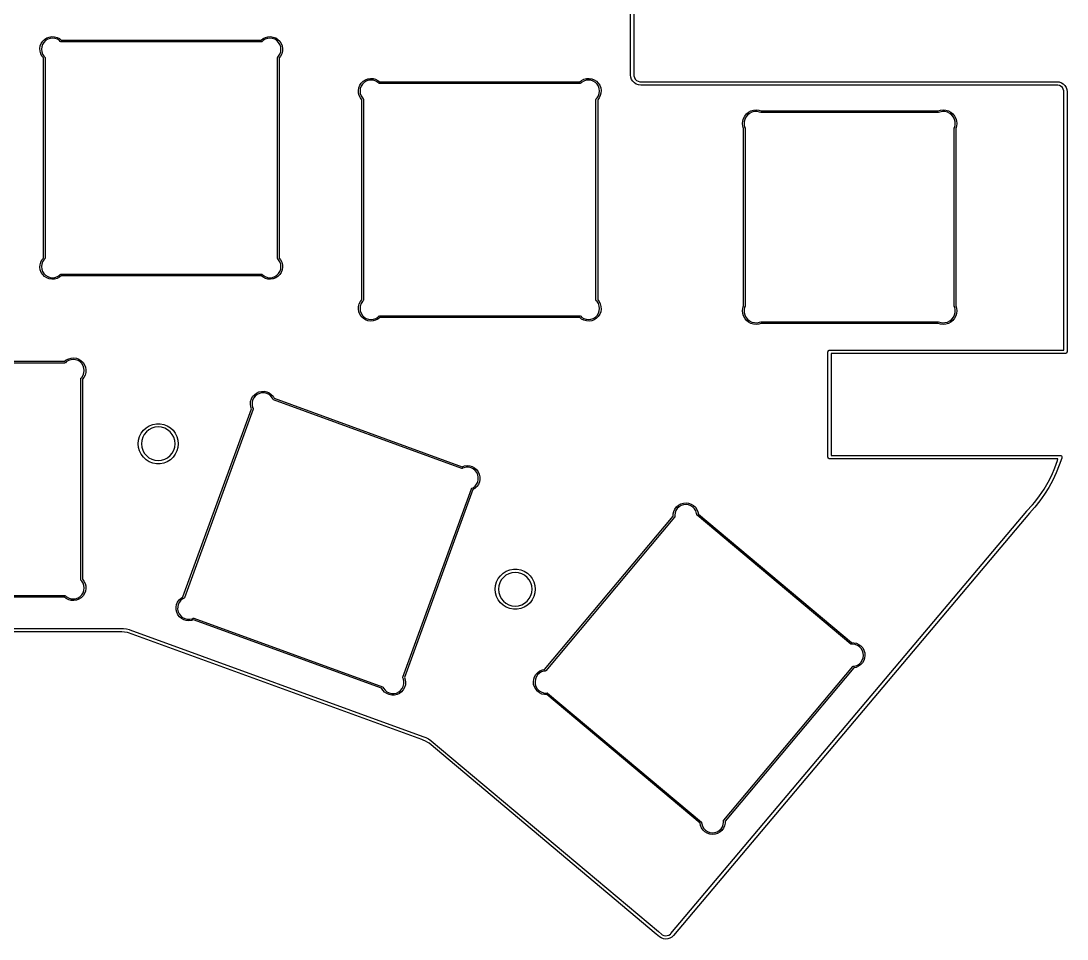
# Model space of a CAD drawing. Extents: x 64 to 184, y -150 to -49.
# Drawn here: x 121.4 to 184, y -149.7 to -94.8 of the extents above; entities that cross this region are included whole.
import ezdxf

# ---------------------------------------------------------------- set-up
doc = ezdxf.new("R2010")
doc.units = 0
doc.layers.add('BLACK', color=7, linetype='CONTINUOUS')

msp = doc.modelspace()

# ---------------------------------------------------------------- linework, layer by layer
at = {"layer": 'BLACK', "linetype": 'CONTINUOUS'}
for p, q in [((157.9, -98.000009), (157.896433, -58.853576)), ((158.096433, -58.853558), (158.1, -97.999991)), ((123.132647, -95.728692), (123.288976, -95.703932)), ((123.288976, -95.703932), (123.447037, -95.712215)), ((123.447037, -95.712215), (123.599923, -95.753181)), ((136.057277, -95.753181), (136.210163, -95.712215)), ((136.210163, -95.712215), (136.368224, -95.703932)), ((136.368224, -95.703932), (136.524553, -95.728692)), ((122.572532, -96.420376), (122.597292, -96.264047)), ((122.597292, -96.264047), (122.654014, -96.116281)), ((122.654014, -96.116281), (122.740218, -95.983538)), ((122.683915, -96.312855), (122.667336, -96.46)), ((122.732822, -96.173088), (122.683915, -96.312855)), ((122.811603, -96.047709), (122.732822, -96.173088)), ((122.740218, -95.983538), (122.852138, -95.871618)), ((122.916309, -95.943003), (122.811603, -96.047709)), ((122.852138, -95.871618), (122.984881, -95.785414)), ((123.041688, -95.864222), (122.916309, -95.943003)), ((122.984881, -95.785414), (123.132647, -95.728692)), ((123.181455, -95.815315), (123.041688, -95.864222)), ((123.3286, -95.798736), (123.181455, -95.815315)), ((123.475745, -95.815315), (123.3286, -95.798736)), ((123.615512, -95.864222), (123.475745, -95.815315)), ((123.599923, -95.753181), (123.740949, -95.825037)), ((123.740891, -95.943003), (123.615512, -95.864222)), ((123.793244, -95.995356), (123.740891, -95.943003)), ((123.740949, -95.825037), (123.84587, -95.91)), ((123.793245, -95.995355), (123.793244, -95.995356)), ((123.820778, -96.009384), (123.793245, -95.995355)), ((123.82536, -96.008658), (123.820778, -96.009384)), ((123.8286, -96.01), (123.82536, -96.008658)), ((135.8286, -96.01), (123.8286, -96.01)), ((123.84587, -95.91), (135.81133, -95.91)), ((135.81133, -95.91), (135.916251, -95.825037)), ((135.831839, -96.008658), (135.8286, -96.01)), ((135.836422, -96.009384), (135.831839, -96.008658)), ((135.863955, -95.995355), (135.836422, -96.009384)), ((135.863956, -95.995356), (135.863955, -95.995355)), ((135.916309, -95.943003), (135.863956, -95.995356)), ((135.916251, -95.825037), (136.057277, -95.753181)), ((136.041688, -95.864222), (135.916309, -95.943003)), ((136.181455, -95.815315), (136.041688, -95.864222)), ((136.3286, -95.798736), (136.181455, -95.815315)), ((136.475745, -95.815315), (136.3286, -95.798736)), ((136.615512, -95.864222), (136.475745, -95.815315)), ((136.524553, -95.728692), (136.672319, -95.785414)), ((136.740891, -95.943003), (136.615512, -95.864222)), ((136.672319, -95.785414), (136.805062, -95.871618)), ((136.845597, -96.047709), (136.740891, -95.943003)), ((136.805062, -95.871618), (136.916982, -95.983538)), ((136.924378, -96.173088), (136.845597, -96.047709)), ((136.916982, -95.983538), (137.003186, -96.116281)), ((136.973285, -96.312855), (136.924378, -96.173088)), ((136.989864, -96.46), (136.973285, -96.312855)), ((137.003186, -96.116281), (137.059908, -96.264047)), ((137.059908, -96.264047), (137.084668, -96.420376)), ((122.580815, -96.578437), (122.572532, -96.420376)), ((122.621781, -96.731323), (122.580815, -96.578437)), ((122.693637, -96.872349), (122.621781, -96.731323)), ((122.667336, -96.46), (122.683915, -96.607145)), ((122.683915, -96.607145), (122.732822, -96.746912)), ((122.7786, -96.977269), (122.693637, -96.872349)), ((122.732822, -96.746912), (122.811603, -96.872291)), ((122.811603, -96.872291), (122.863956, -96.924644)), ((122.863956, -96.924644), (122.863955, -96.924645)), ((122.863955, -96.924645), (122.877984, -96.952178)), ((122.877984, -96.952178), (122.877258, -96.95676)), ((122.877258, -96.95676), (122.8786, -96.96)), ((122.8786, -96.96), (122.8786, -108.96)), ((136.7786, -96.96), (136.779941, -96.95676)), ((136.7786, -108.96), (136.7786, -96.96)), ((136.779216, -96.952178), (136.793245, -96.924645)), ((136.779941, -96.95676), (136.779216, -96.952178)), ((136.793244, -96.924644), (136.845597, -96.872291)), ((136.793245, -96.924645), (136.793244, -96.924644)), ((136.845597, -96.872291), (136.924378, -96.746912)), ((136.963563, -96.872349), (136.8786, -96.977269)), ((136.924378, -96.746912), (136.973285, -96.607145)), ((137.035419, -96.731323), (136.963563, -96.872349)), ((136.973285, -96.607145), (136.989864, -96.46)), ((137.076385, -96.578437), (137.035419, -96.731323)), ((137.084668, -96.420376), (137.076385, -96.578437)), ((122.7786, -108.94273), (122.7786, -96.977269)), ((136.8786, -96.977269), (136.8786, -108.94273)), ((142.182647, -98.228692), (142.338976, -98.203932)), ((142.338976, -98.203932), (142.497037, -98.212215)), ((142.497037, -98.212215), (142.649923, -98.253181)), ((155.107277, -98.253181), (155.260163, -98.212215)), ((155.260163, -98.212215), (155.418224, -98.203932)), ((155.418224, -98.203932), (155.574553, -98.228692)), ((157.900001, -98.000013), (157.9, -98.000009)), ((157.915043, -98.133513), (157.900001, -98.000013)), ((157.959419, -98.26033), (157.915043, -98.133513)), ((158.1, -97.999991), (158.099998, -97.999995)), ((158.099998, -97.999995), (158.1, -98)), ((158.1, -98), (158.1, -98.052661)), ((158.1, -98.052661), (158.127259, -98.154394)), ((158.127259, -98.154394), (158.17992, -98.245606)), ((141.622532, -98.920376), (141.647292, -98.764047)), ((141.647292, -98.764047), (141.704014, -98.616281)), ((141.704014, -98.616281), (141.790218, -98.483538)), ((141.733915, -98.812855), (141.717336, -98.96)), ((141.782822, -98.673088), (141.733915, -98.812855)), ((141.861603, -98.547709), (141.782822, -98.673088)), ((141.790218, -98.483538), (141.902138, -98.371618)), ((141.966309, -98.443003), (141.861603, -98.547709)), ((141.902138, -98.371618), (142.034881, -98.285414)), ((142.091688, -98.364222), (141.966309, -98.443003)), ((142.034881, -98.285414), (142.182647, -98.228692)), ((142.231455, -98.315315), (142.091688, -98.364222)), ((142.3786, -98.298736), (142.231455, -98.315315)), ((142.525745, -98.315315), (142.3786, -98.298736)), ((142.665512, -98.364222), (142.525745, -98.315315)), ((142.649923, -98.253181), (142.790949, -98.325037)), ((142.790891, -98.443003), (142.665512, -98.364222)), ((142.843244, -98.495356), (142.790891, -98.443003)), ((142.790949, -98.325037), (142.89587, -98.41)), ((142.843245, -98.495355), (142.843244, -98.495356)), ((142.870778, -98.509384), (142.843245, -98.495355)), ((142.87536, -98.508658), (142.870778, -98.509384)), ((142.8786, -98.51), (142.87536, -98.508658)), ((154.8786, -98.51), (142.8786, -98.51)), ((142.89587, -98.41), (154.86133, -98.41)), ((154.86133, -98.41), (154.966251, -98.325037)), ((154.881839, -98.508658), (154.8786, -98.51)), ((154.886422, -98.509384), (154.881839, -98.508658)), ((154.913955, -98.495355), (154.886422, -98.509384)), ((154.913956, -98.495356), (154.913955, -98.495355)), ((154.966309, -98.443003), (154.913956, -98.495356)), ((154.966251, -98.325037), (155.107277, -98.253181)), ((155.091688, -98.364222), (154.966309, -98.443003)), ((155.231455, -98.315315), (155.091688, -98.364222)), ((155.3786, -98.298736), (155.231455, -98.315315)), ((155.525745, -98.315315), (155.3786, -98.298736)), ((155.665512, -98.364222), (155.525745, -98.315315)), ((155.574553, -98.228692), (155.722319, -98.285414)), ((155.790891, -98.443003), (155.665512, -98.364222)), ((155.722319, -98.285414), (155.855062, -98.371618)), ((155.895597, -98.547709), (155.790891, -98.443003)), ((155.855062, -98.371618), (155.966982, -98.483538)), ((155.974378, -98.673088), (155.895597, -98.547709)), ((155.966982, -98.483538), (156.053186, -98.616281)), ((156.023285, -98.812855), (155.974378, -98.673088)), ((156.039864, -98.96), (156.023285, -98.812855)), ((156.053186, -98.616281), (156.109908, -98.764047)), ((156.109908, -98.764047), (156.134668, -98.920376)), ((158.030901, -98.374094), (157.959419, -98.26033)), ((158.125906, -98.469099), (158.030901, -98.374094)), ((158.23967, -98.540581), (158.125906, -98.469099)), ((158.17992, -98.245606), (158.254394, -98.32008)), ((158.366487, -98.584957), (158.23967, -98.540581)), ((158.254394, -98.32008), (158.345606, -98.372741)), ((158.345606, -98.372741), (158.447339, -98.4)), ((158.5, -98.6), (158.366487, -98.584957)), ((158.447339, -98.4), (158.5, -98.4)), ((158.5, -98.4), (183.4, -98.4)), ((183.4, -98.6), (158.5, -98.6)), ((183.4, -98.4), (183.533513, -98.415043)), ((183.452661, -98.6), (183.4, -98.6)), ((183.554394, -98.627259), (183.452661, -98.6)), ((183.533513, -98.415043), (183.66033, -98.459419)), ((183.645606, -98.67992), (183.554394, -98.627259)), ((183.72008, -98.754394), (183.645606, -98.67992)), ((183.66033, -98.459419), (183.774094, -98.530901)), ((183.772741, -98.845606), (183.72008, -98.754394)), ((183.8, -98.947339), (183.772741, -98.845606)), ((183.774094, -98.530901), (183.869099, -98.625906)), ((183.869099, -98.625906), (183.940581, -98.73967)), ((183.940581, -98.73967), (183.984957, -98.866487)), ((141.630815, -99.078437), (141.622532, -98.920376)), ((141.671781, -99.231323), (141.630815, -99.078437)), ((141.743637, -99.372349), (141.671781, -99.231323)), ((141.717336, -98.96), (141.733915, -99.107145)), ((141.733915, -99.107145), (141.782822, -99.246912)), ((141.8286, -99.477269), (141.743637, -99.372349)), ((141.782822, -99.246912), (141.861603, -99.372291)), ((141.861603, -99.372291), (141.913956, -99.424644)), ((141.913956, -99.424644), (141.913955, -99.424645)), ((141.913955, -99.424645), (141.927984, -99.452178)), ((141.927984, -99.452178), (141.927258, -99.45676)), ((141.927258, -99.45676), (141.9286, -99.46)), ((141.9286, -99.46), (141.9286, -111.46)), ((155.8286, -99.46), (155.829941, -99.45676)), ((155.8286, -111.46), (155.8286, -99.46)), ((155.829216, -99.452178), (155.843245, -99.424645)), ((155.829941, -99.45676), (155.829216, -99.452178)), ((155.843244, -99.424644), (155.895597, -99.372291)), ((155.843245, -99.424645), (155.843244, -99.424644)), ((155.895597, -99.372291), (155.974378, -99.246912)), ((156.013563, -99.372349), (155.9286, -99.477269)), ((155.974378, -99.246912), (156.023285, -99.107145)), ((156.085419, -99.231323), (156.013563, -99.372349)), ((156.023285, -99.107145), (156.039864, -98.96)), ((156.126385, -99.078437), (156.085419, -99.231323)), ((156.134668, -98.920376), (156.126385, -99.078437)), ((183.8, -99), (183.8, -98.947339)), ((183.8, -105.9), (183.8, -99)), ((183.984957, -98.866487), (184, -99)), ((184, -99), (184, -105.9)), ((141.8286, -111.44273), (141.8286, -99.477269)), ((155.9286, -99.477269), (155.9286, -111.44273)), ((165.246525, -100.103067), (165.406597, -100.08845)), ((165.406597, -100.08845), (165.56641, -100.105667)), ((176.43359, -100.105667), (176.593403, -100.08845)), ((176.593403, -100.08845), (176.753475, -100.103067)), ((164.603067, -100.746525), (164.648945, -100.592473)), ((164.648945, -100.592473), (164.724284, -100.450484)), ((164.728254, -100.652839), (164.690851, -100.802849)), ((164.724284, -100.450484), (164.826128, -100.326128)), ((164.796997, -100.51436), (164.728254, -100.652839)), ((164.893872, -100.393872), (164.796997, -100.51436)), ((164.826128, -100.326128), (164.950484, -100.224284)), ((165.01436, -100.296997), (164.893872, -100.393872)), ((164.950484, -100.224284), (165.092473, -100.148945)), ((165.152839, -100.228254), (165.01436, -100.296997)), ((165.092473, -100.148945), (165.246525, -100.103067)), ((165.302849, -100.190851), (165.152839, -100.228254)), ((165.457391, -100.186532), (165.302849, -100.190851)), ((165.609256, -100.215498), (165.457391, -100.186532)), ((165.56641, -100.105667), (165.706885, -100.15)), ((165.680304, -100.245958), (165.609256, -100.215498)), ((165.693036, -100.247115), (165.680304, -100.245957)), ((165.680304, -100.245957), (165.680304, -100.245958)), ((165.7, -100.25), (165.693036, -100.247115)), ((176.3, -100.25), (165.7, -100.25)), ((165.706885, -100.15), (176.293115, -100.15)), ((176.293115, -100.15), (176.43359, -100.105667)), ((176.306963, -100.247115), (176.3, -100.25)), ((176.319696, -100.245957), (176.306963, -100.247115)), ((176.390744, -100.215498), (176.319696, -100.245958)), ((176.319696, -100.245958), (176.319696, -100.245957)), ((176.542609, -100.186532), (176.390744, -100.215498)), ((176.697151, -100.190851), (176.542609, -100.186532)), ((176.847161, -100.228254), (176.697151, -100.190851)), ((176.753475, -100.103067), (176.907527, -100.148945)), ((176.98564, -100.296997), (176.847161, -100.228254)), ((176.907527, -100.148945), (177.049516, -100.224284)), ((177.106128, -100.393872), (176.98564, -100.296997)), ((177.049516, -100.224284), (177.173872, -100.326128)), ((177.203003, -100.51436), (177.106128, -100.393872)), ((177.173872, -100.326128), (177.275716, -100.450484)), ((177.271746, -100.652839), (177.203003, -100.51436)), ((177.309149, -100.802849), (177.271746, -100.652839)), ((177.275716, -100.450484), (177.351055, -100.592473)), ((177.351055, -100.592473), (177.396933, -100.746525)), ((164.58845, -100.906597), (164.603067, -100.746525)), ((164.605667, -101.06641), (164.58845, -100.906597)), ((164.65, -101.206885), (164.605667, -101.06641)), ((164.65, -111.793114), (164.65, -101.206885)), ((164.690851, -100.802849), (164.686532, -100.957391)), ((164.686532, -100.957391), (164.715498, -101.109256)), ((164.715498, -101.109256), (164.745958, -101.180304)), ((164.745958, -101.180304), (164.745957, -101.180304)), ((164.745957, -101.180304), (164.747115, -101.193036)), ((164.747115, -101.193036), (164.75, -101.2)), ((164.75, -101.2), (164.75, -111.8)), ((177.25, -101.2), (177.252884, -101.193036)), ((177.25, -111.8), (177.25, -101.2)), ((177.252884, -101.193036), (177.254043, -101.180304)), ((177.254042, -101.180304), (177.284502, -101.109256)), ((177.254043, -101.180304), (177.254042, -101.180304)), ((177.284502, -101.109256), (177.313468, -100.957391)), ((177.313468, -100.957391), (177.309149, -100.802849)), ((177.394333, -101.06641), (177.35, -101.206885)), ((177.35, -101.206885), (177.35, -111.793114)), ((177.41155, -100.906597), (177.394333, -101.06641)), ((177.396933, -100.746525), (177.41155, -100.906597)), ((183.8, -114.45), (183.8, -105.9)), ((184, -105.9), (184, -114.55)), ((122.572532, -109.499624), (122.580815, -109.341563)), ((122.580815, -109.341563), (122.621781, -109.188677)), ((122.621781, -109.188677), (122.693637, -109.047651)), ((122.683915, -109.312855), (122.667336, -109.46)), ((122.667336, -109.46), (122.683915, -109.607145)), ((122.732822, -109.173088), (122.683915, -109.312855)), ((122.693637, -109.047651), (122.7786, -108.94273)), ((122.811603, -109.047709), (122.732822, -109.173088)), ((122.863956, -108.995356), (122.811603, -109.047709)), ((122.877984, -108.967822), (122.863955, -108.995355)), ((122.863955, -108.995355), (122.863956, -108.995356)), ((122.8786, -108.96), (122.877258, -108.963239)), ((122.877258, -108.963239), (122.877984, -108.967822)), ((136.779941, -108.963239), (136.7786, -108.96)), ((136.779216, -108.967822), (136.779941, -108.963239)), ((136.793245, -108.995355), (136.779216, -108.967822)), ((136.793244, -108.995356), (136.793245, -108.995355)), ((136.845597, -109.047709), (136.793244, -108.995356)), ((136.924378, -109.173088), (136.845597, -109.047709)), ((136.8786, -108.94273), (136.963563, -109.047651)), ((136.973285, -109.312855), (136.924378, -109.173088)), ((136.963563, -109.047651), (137.035419, -109.188677)), ((136.989864, -109.46), (136.973285, -109.312855)), ((136.973285, -109.607145), (136.989864, -109.46)), ((137.035419, -109.188677), (137.076385, -109.341563)), ((137.076385, -109.341563), (137.084668, -109.499624)), ((122.597292, -109.655953), (122.572532, -109.499624)), ((122.654014, -109.803719), (122.597292, -109.655953)), ((122.740218, -109.936462), (122.654014, -109.803719)), ((122.683915, -109.607145), (122.732822, -109.746912)), ((122.732822, -109.746912), (122.811603, -109.872291)), ((122.852138, -110.048382), (122.740218, -109.936462)), ((122.811603, -109.872291), (122.916309, -109.976997)), ((122.984881, -110.134586), (122.852138, -110.048382)), ((122.916309, -109.976997), (123.041688, -110.055778)), ((123.041688, -110.055778), (123.181455, -110.104685)), ((123.181455, -110.104685), (123.3286, -110.121264)), ((123.3286, -110.121264), (123.475745, -110.104685)), ((123.475745, -110.104685), (123.615512, -110.055778)), ((123.740949, -110.094963), (123.599923, -110.166819)), ((123.615512, -110.055778), (123.740891, -109.976997)), ((123.740891, -109.976997), (123.793244, -109.924644)), ((123.84587, -110.01), (123.740949, -110.094963)), ((123.793244, -109.924644), (123.793245, -109.924645)), ((123.793245, -109.924645), (123.820778, -109.910616)), ((123.820778, -109.910616), (123.82536, -109.911341)), ((123.82536, -109.911341), (123.8286, -109.91)), ((123.8286, -109.91), (135.8286, -109.91)), ((135.81133, -110.01), (123.84587, -110.01)), ((135.916251, -110.094963), (135.81133, -110.01)), ((135.8286, -109.91), (135.831839, -109.911341)), ((135.831839, -109.911341), (135.836422, -109.910616)), ((135.836422, -109.910616), (135.863955, -109.924645)), ((135.863955, -109.924645), (135.863956, -109.924644)), ((135.863956, -109.924644), (135.916309, -109.976997)), ((136.057277, -110.166819), (135.916251, -110.094963)), ((135.916309, -109.976997), (136.041688, -110.055778)), ((136.041688, -110.055778), (136.181455, -110.104685)), ((136.181455, -110.104685), (136.3286, -110.121264)), ((136.3286, -110.121264), (136.475745, -110.104685)), ((136.475745, -110.104685), (136.615512, -110.055778)), ((136.615512, -110.055778), (136.740891, -109.976997)), ((136.805062, -110.048382), (136.672319, -110.134586)), ((136.740891, -109.976997), (136.845597, -109.872291)), ((136.916982, -109.936462), (136.805062, -110.048382)), ((136.845597, -109.872291), (136.924378, -109.746912)), ((137.003186, -109.803719), (136.916982, -109.936462)), ((136.924378, -109.746912), (136.973285, -109.607145)), ((137.059908, -109.655953), (137.003186, -109.803719)), ((137.084668, -109.499624), (137.059908, -109.655953)), ((123.132647, -110.191308), (122.984881, -110.134586)), ((123.288976, -110.216068), (123.132647, -110.191308)), ((123.447037, -110.207785), (123.288976, -110.216068)), ((123.599923, -110.166819), (123.447037, -110.207785)), ((136.210163, -110.207785), (136.057277, -110.166819)), ((136.368224, -110.216068), (136.210163, -110.207785)), ((136.524553, -110.191308), (136.368224, -110.216068)), ((136.672319, -110.134586), (136.524553, -110.191308)), ((141.622532, -111.999624), (141.630815, -111.841563)), ((141.630815, -111.841563), (141.671781, -111.688677)), ((141.671781, -111.688677), (141.743637, -111.547651)), ((141.733915, -111.812855), (141.717336, -111.96)), ((141.717336, -111.96), (141.733915, -112.107145)), ((141.782822, -111.673088), (141.733915, -111.812855)), ((141.743637, -111.547651), (141.8286, -111.44273)), ((141.861603, -111.547709), (141.782822, -111.673088)), ((141.913956, -111.495356), (141.861603, -111.547709)), ((141.927984, -111.467822), (141.913955, -111.495355)), ((141.913955, -111.495355), (141.913956, -111.495356)), ((141.9286, -111.46), (141.927258, -111.463239)), ((141.927258, -111.463239), (141.927984, -111.467822)), ((155.829941, -111.463239), (155.8286, -111.46)), ((155.829216, -111.467822), (155.829941, -111.463239)), ((155.843245, -111.495355), (155.829216, -111.467822)), ((155.843244, -111.495356), (155.843245, -111.495355)), ((155.895597, -111.547709), (155.843244, -111.495356)), ((155.974378, -111.673088), (155.895597, -111.547709)), ((155.9286, -111.44273), (156.013563, -111.547651)), ((156.023285, -111.812855), (155.974378, -111.673088)), ((156.013563, -111.547651), (156.085419, -111.688677)), ((156.039864, -111.96), (156.023285, -111.812855)), ((156.023285, -112.107145), (156.039864, -111.96)), ((156.085419, -111.688677), (156.126385, -111.841563)), ((156.126385, -111.841563), (156.134668, -111.999624)), ((164.58845, -112.093403), (164.605667, -111.93359)), ((164.605667, -111.93359), (164.65, -111.793114)), ((164.715498, -111.890744), (164.686532, -112.042609)), ((164.745958, -111.819696), (164.715498, -111.890744)), ((164.747115, -111.806963), (164.745957, -111.819696)), ((164.745957, -111.819696), (164.745958, -111.819696)), ((164.75, -111.8), (164.747115, -111.806963)), ((177.252884, -111.806963), (177.25, -111.8)), ((177.254043, -111.819696), (177.252884, -111.806963)), ((177.284502, -111.890744), (177.254042, -111.819696)), ((177.254042, -111.819696), (177.254043, -111.819696)), ((177.313468, -112.042609), (177.284502, -111.890744)), ((177.35, -111.793114), (177.394333, -111.93359)), ((177.394333, -111.93359), (177.41155, -112.093403)), ((141.647292, -112.155953), (141.622532, -111.999624)), ((141.704014, -112.303719), (141.647292, -112.155953)), ((141.790218, -112.436462), (141.704014, -112.303719)), ((141.733915, -112.107145), (141.782822, -112.246912)), ((141.782822, -112.246912), (141.861603, -112.372291)), ((141.902138, -112.548382), (141.790218, -112.436462)), ((141.861603, -112.372291), (141.966309, -112.476997)), ((142.034881, -112.634586), (141.902138, -112.548382)), ((141.966309, -112.476997), (142.091688, -112.555778)), ((142.091688, -112.555778), (142.231455, -112.604685)), ((142.231455, -112.604685), (142.3786, -112.621264)), ((142.3786, -112.621264), (142.525745, -112.604685)), ((142.525745, -112.604685), (142.665512, -112.555778)), ((142.790949, -112.594963), (142.649923, -112.666819)), ((142.665512, -112.555778), (142.790891, -112.476997)), ((142.790891, -112.476997), (142.843244, -112.424644)), ((142.89587, -112.51), (142.790949, -112.594963)), ((142.843244, -112.424644), (142.843245, -112.424645)), ((142.843245, -112.424645), (142.870778, -112.410616)), ((142.870778, -112.410616), (142.87536, -112.411341)), ((142.87536, -112.411341), (142.8786, -112.41)), ((142.8786, -112.41), (154.8786, -112.41)), ((154.86133, -112.51), (142.89587, -112.51)), ((154.966251, -112.594963), (154.86133, -112.51)), ((154.8786, -112.41), (154.881839, -112.411341)), ((154.881839, -112.411341), (154.886422, -112.410616)), ((154.886422, -112.410616), (154.913955, -112.424645)), ((154.913955, -112.424645), (154.913956, -112.424644)), ((154.913956, -112.424644), (154.966309, -112.476997)), ((155.107277, -112.666819), (154.966251, -112.594963)), ((154.966309, -112.476997), (155.091688, -112.555778)), ((155.091688, -112.555778), (155.231455, -112.604685)), ((155.231455, -112.604685), (155.3786, -112.621264)), ((155.3786, -112.621264), (155.525745, -112.604685)), ((155.525745, -112.604685), (155.665512, -112.555778)), ((155.665512, -112.555778), (155.790891, -112.476997)), ((155.855062, -112.548382), (155.722319, -112.634586)), ((155.790891, -112.476997), (155.895597, -112.372291)), ((155.966982, -112.436462), (155.855062, -112.548382)), ((155.895597, -112.372291), (155.974378, -112.246912)), ((156.053186, -112.303719), (155.966982, -112.436462)), ((155.974378, -112.246912), (156.023285, -112.107145)), ((156.109908, -112.155953), (156.053186, -112.303719)), ((156.134668, -111.999624), (156.109908, -112.155953)), ((164.603067, -112.253475), (164.58845, -112.093403)), ((164.648945, -112.407527), (164.603067, -112.253475)), ((164.724284, -112.549516), (164.648945, -112.407527)), ((164.686532, -112.042609), (164.690851, -112.197151)), ((164.690851, -112.197151), (164.728254, -112.347161)), ((164.826128, -112.673872), (164.724284, -112.549516)), ((164.728254, -112.347161), (164.796997, -112.48564)), ((164.796997, -112.48564), (164.893872, -112.606128)), ((164.893872, -112.606128), (165.01436, -112.703003)), ((176.98564, -112.703003), (177.106128, -112.606128)), ((177.106128, -112.606128), (177.203003, -112.48564)), ((177.275716, -112.549516), (177.173872, -112.673872)), ((177.203003, -112.48564), (177.271746, -112.347161)), ((177.271746, -112.347161), (177.309149, -112.197151)), ((177.351055, -112.407527), (177.275716, -112.549516)), ((177.309149, -112.197151), (177.313468, -112.042609)), ((177.396933, -112.253475), (177.351055, -112.407527)), ((177.41155, -112.093403), (177.396933, -112.253475)), ((142.182647, -112.691308), (142.034881, -112.634586)), ((142.338976, -112.716068), (142.182647, -112.691308)), ((142.497037, -112.707785), (142.338976, -112.716068)), ((142.649923, -112.666819), (142.497037, -112.707785)), ((155.260163, -112.707785), (155.107277, -112.666819)), ((155.418224, -112.716068), (155.260163, -112.707785)), ((155.574553, -112.691308), (155.418224, -112.716068)), ((155.722319, -112.634586), (155.574553, -112.691308)), ((164.950484, -112.775716), (164.826128, -112.673872)), ((165.092473, -112.851055), (164.950484, -112.775716)), ((165.01436, -112.703003), (165.152839, -112.771746)), ((165.246525, -112.896933), (165.092473, -112.851055)), ((165.152839, -112.771746), (165.302849, -112.809149)), ((165.406597, -112.91155), (165.246525, -112.896933)), ((165.302849, -112.809149), (165.457391, -112.813468)), ((165.56641, -112.894333), (165.406597, -112.91155)), ((165.457391, -112.813468), (165.609256, -112.784502)), ((165.706885, -112.85), (165.56641, -112.894333)), ((165.609256, -112.784502), (165.680304, -112.754042)), ((165.680304, -112.754043), (165.693036, -112.752884)), ((165.680304, -112.754042), (165.680304, -112.754043)), ((165.693036, -112.752884), (165.7, -112.75)), ((165.7, -112.75), (176.3, -112.75)), ((176.293115, -112.85), (165.706885, -112.85)), ((176.43359, -112.894333), (176.293115, -112.85)), ((176.3, -112.75), (176.306963, -112.752884)), ((176.306963, -112.752884), (176.319696, -112.754043)), ((176.319696, -112.754043), (176.319696, -112.754042)), ((176.319696, -112.754042), (176.390744, -112.784502)), ((176.390744, -112.784502), (176.542609, -112.813468)), ((176.593403, -112.91155), (176.43359, -112.894333)), ((176.542609, -112.813468), (176.697151, -112.809149)), ((176.753475, -112.896933), (176.593403, -112.91155)), ((176.697151, -112.809149), (176.847161, -112.771746)), ((176.907527, -112.851055), (176.753475, -112.896933)), ((176.847161, -112.771746), (176.98564, -112.703003)), ((177.049516, -112.775716), (176.907527, -112.851055)), ((177.173872, -112.673872), (177.049516, -112.775716)), ((169.719098, -114.491221), (169.731911, -114.481911)), ((169.731911, -114.481911), (169.741221, -114.469098)), ((169.741221, -114.469098), (169.756284, -114.464203)), ((169.756284, -114.464203), (169.769098, -114.454894)), ((169.769098, -114.454894), (169.784937, -114.454894)), ((169.784937, -114.454894), (169.8, -114.45)), ((169.8, -114.45), (183.8, -114.45)), ((124.04733, -115.1214), (124.152251, -115.036437)), ((124.152251, -115.036437), (124.293277, -114.964581)), ((124.277688, -115.075622), (124.152309, -115.154403)), ((124.417455, -115.026715), (124.277688, -115.075622)), ((124.293277, -114.964581), (124.446163, -114.923615)), ((124.5646, -115.010136), (124.417455, -115.026715)), ((124.446163, -114.923615), (124.604224, -114.915332)), ((124.711745, -115.026715), (124.5646, -115.010136)), ((124.604224, -114.915332), (124.760553, -114.940092)), ((124.851512, -115.075622), (124.711745, -115.026715)), ((124.760553, -114.940092), (124.908319, -114.996814)), ((124.976891, -115.154403), (124.851512, -115.075622)), ((124.908319, -114.996814), (125.041062, -115.083018)), ((125.041062, -115.083018), (125.152982, -115.194938)), ((169.7, -114.55), (169.704894, -114.534937)), ((169.7, -120.85), (169.7, -114.55)), ((169.704894, -114.519098), (169.714203, -114.506284)), ((169.704894, -114.534937), (169.704894, -114.519098)), ((169.714203, -114.506284), (169.719098, -114.491221)), ((183.9, -114.65), (169.9, -114.65)), ((169.9, -114.65), (169.9, -120.75)), ((183.915063, -114.645106), (183.9, -114.65)), ((183.930902, -114.645106), (183.915063, -114.645106)), ((183.943715, -114.635796), (183.930902, -114.645106)), ((183.958779, -114.630902), (183.943715, -114.635796)), ((183.968088, -114.618088), (183.958779, -114.630902)), ((183.980902, -114.608779), (183.968088, -114.618088)), ((183.985796, -114.593715), (183.980902, -114.608779)), ((183.995106, -114.580902), (183.985796, -114.593715)), ((184, -114.55), (183.995106, -114.565062)), ((183.995106, -114.565062), (183.995106, -114.580902)), ((124.0646, -115.2214), (112.0646, -115.2214)), ((112.08187, -115.1214), (124.04733, -115.1214)), ((124.067839, -115.220058), (124.0646, -115.2214)), ((124.072422, -115.220784), (124.067839, -115.220058)), ((124.099955, -115.206755), (124.072422, -115.220784)), ((124.099956, -115.206756), (124.099955, -115.206755)), ((124.152309, -115.154403), (124.099956, -115.206756)), ((125.081597, -115.259109), (124.976891, -115.154403)), ((125.160378, -115.384488), (125.081597, -115.259109)), ((125.152982, -115.194938), (125.239186, -115.327681)), ((125.209285, -115.524255), (125.160378, -115.384488)), ((125.225864, -115.6714), (125.209285, -115.524255)), ((125.209285, -115.818545), (125.225864, -115.6714)), ((125.239186, -115.327681), (125.295908, -115.475447)), ((125.295908, -115.475447), (125.320668, -115.631776)), ((125.320668, -115.631776), (125.312385, -115.789837)), ((125.0146, -116.1714), (125.015941, -116.16816)), ((125.0146, -128.1714), (125.0146, -116.1714)), ((125.015216, -116.163578), (125.029245, -116.136045)), ((125.015941, -116.16816), (125.015216, -116.163578)), ((125.029244, -116.136044), (125.081597, -116.083691)), ((125.029245, -116.136045), (125.029244, -116.136044)), ((125.081597, -116.083691), (125.160378, -115.958312)), ((125.199563, -116.083749), (125.1146, -116.188669)), ((125.1146, -116.188669), (125.1146, -128.15413)), ((125.160378, -115.958312), (125.209285, -115.818545)), ((125.271419, -115.942723), (125.199563, -116.083749)), ((125.312385, -115.789837), (125.271419, -115.942723)), ((135.525183, -117.019967), (135.668622, -116.95308)), ((135.668622, -116.95308), (135.822833, -116.917478)), ((135.822833, -116.917478), (135.981076, -116.914714)), ((135.981076, -116.914714), (136.136436, -116.944912)), ((136.136436, -116.944912), (136.282123, -117.00675)), ((135.158149, -117.682099), (135.171946, -117.524434)), ((135.171946, -117.524434), (135.218221, -117.373083)), ((135.218221, -117.373083), (135.294951, -117.23466)), ((135.259009, -117.58667), (135.25716, -117.734724)), ((135.293756, -117.44274), (135.259009, -117.58667)), ((135.359658, -117.31015), (135.293756, -117.44274)), ((135.294951, -117.23466), (135.398785, -117.115214)), ((135.453412, -117.195549), (135.359658, -117.31015)), ((135.398785, -117.115214), (135.525183, -117.019967)), ((135.570316, -117.104683), (135.453412, -117.195549)), ((135.704508, -117.042108), (135.570316, -117.104683)), ((135.84926, -117.010962), (135.704508, -117.042108)), ((135.997313, -117.012807), (135.84926, -117.010962)), ((136.141244, -117.04755), (135.997313, -117.012807)), ((136.273836, -117.113449), (136.141244, -117.04755)), ((136.388439, -117.2072), (136.273836, -117.113449)), ((136.282123, -117.00675), (136.41177, -117.097526)), ((136.479308, -117.324101), (136.388439, -117.2072)), ((136.41177, -117.097526), (136.51971, -117.213273)), ((136.510597, -117.391197), (136.479308, -117.324101)), ((136.51067, -117.391163), (136.510597, -117.391197)), ((136.531746, -117.413763), (136.51067, -117.391163)), ((136.51971, -117.213273), (136.589194, -117.328909)), ((136.536299, -117.414647), (136.531746, -117.413763)), ((136.538884, -117.417016), (136.536299, -117.414647)), ((147.815196, -121.521258), (136.538884, -117.417016)), ((136.589194, -117.328909), (147.833168, -121.421381)), ((131.128909, -129.210805), (135.221381, -117.966831)), ((135.321258, -117.984804), (131.217016, -129.261116)), ((135.177434, -117.839187), (135.158149, -117.682099)), ((135.221381, -117.966831), (135.177434, -117.839187)), ((135.25716, -117.734724), (135.288303, -117.879476)), ((135.288303, -117.879476), (135.319589, -117.946573)), ((135.319589, -117.946573), (135.323354, -117.977245)), ((135.323354, -117.977245), (135.321105, -117.981302)), ((135.321105, -117.981302), (135.321258, -117.984804)), ((129.321604, -118.895809), (129.539278, -118.855119)), ((129.539278, -118.855119), (129.760722, -118.855119)), ((129.760722, -118.855119), (129.978396, -118.895809)), ((128.531033, -119.61651), (128.629739, -119.418281)), ((128.629739, -119.418281), (128.763189, -119.241565)), ((128.814507, -119.491741), (128.72165, -119.665465)), ((128.763189, -119.241565), (128.926838, -119.092379)), ((128.939472, -119.339472), (128.814507, -119.491741)), ((128.926838, -119.092379), (129.115114, -118.975804)), ((129.091741, -119.214507), (128.939472, -119.339472)), ((129.265465, -119.12165), (129.091741, -119.214507)), ((129.115114, -118.975804), (129.321604, -118.895809)), ((129.453966, -119.064469), (129.265465, -119.12165)), ((129.65, -119.045161), (129.453966, -119.064469)), ((129.846034, -119.064469), (129.65, -119.045161)), ((130.034535, -119.12165), (129.846034, -119.064469)), ((129.978396, -118.895809), (130.184886, -118.975804)), ((130.208259, -119.214507), (130.034535, -119.12165)), ((130.184886, -118.975804), (130.373162, -119.092379)), ((130.360528, -119.339472), (130.208259, -119.214507)), ((130.485493, -119.491741), (130.360528, -119.339472)), ((130.373162, -119.092379), (130.536811, -119.241565)), ((130.57835, -119.665465), (130.485493, -119.491741)), ((130.536811, -119.241565), (130.670261, -119.418281)), ((130.670261, -119.418281), (130.768967, -119.61651)), ((128.45, -120.05), (128.470432, -119.829501)), ((128.470432, -120.270499), (128.45, -120.05)), ((128.470432, -119.829501), (128.531033, -119.61651)), ((128.664469, -119.853966), (128.645161, -120.05)), ((128.645161, -120.05), (128.664469, -120.246034)), ((128.72165, -119.665465), (128.664469, -119.853966)), ((130.635531, -119.853966), (130.57835, -119.665465)), ((130.654839, -120.05), (130.635531, -119.853966)), ((130.635531, -120.246034), (130.654839, -120.05)), ((130.768967, -119.61651), (130.829568, -119.829501)), ((130.829568, -119.829501), (130.85, -120.05)), ((130.85, -120.05), (130.829568, -120.270499)), ((128.531033, -120.48349), (128.470432, -120.270499)), ((128.629739, -120.681719), (128.531033, -120.48349)), ((128.763189, -120.858435), (128.629739, -120.681719)), ((128.664469, -120.246034), (128.72165, -120.434535)), ((128.72165, -120.434535), (128.814507, -120.608259)), ((128.814507, -120.608259), (128.939472, -120.760528)), ((130.360528, -120.760528), (130.485493, -120.608259)), ((130.485493, -120.608259), (130.57835, -120.434535)), ((130.670261, -120.681719), (130.536811, -120.858435)), ((130.57835, -120.434535), (130.635531, -120.246034)), ((130.768967, -120.48349), (130.670261, -120.681719)), ((130.829568, -120.270499), (130.768967, -120.48349)), ((128.926838, -121.007621), (128.763189, -120.858435)), ((129.115114, -121.124196), (128.926838, -121.007621)), ((128.939472, -120.760528), (129.091741, -120.885493)), ((129.091741, -120.885493), (129.265465, -120.97835)), ((129.321604, -121.204191), (129.115114, -121.124196)), ((129.265465, -120.97835), (129.453966, -121.035531)), ((129.539278, -121.244881), (129.321604, -121.204191)), ((129.453966, -121.035531), (129.65, -121.054839)), ((129.760722, -121.244881), (129.539278, -121.244881)), ((129.65, -121.054839), (129.846034, -121.035531)), ((129.978396, -121.204191), (129.760722, -121.244881)), ((129.846034, -121.035531), (130.034535, -120.97835)), ((130.184886, -121.124196), (129.978396, -121.204191)), ((130.034535, -120.97835), (130.208259, -120.885493)), ((130.373162, -121.007621), (130.184886, -121.124196)), ((130.208259, -120.885493), (130.360528, -120.760528)), ((130.536811, -120.858435), (130.373162, -121.007621)), ((147.960813, -121.377434), (148.117901, -121.358149)), ((148.117901, -121.358149), (148.275566, -121.371946)), ((169.704894, -120.865062), (169.7, -120.85)), ((169.704894, -120.880902), (169.704894, -120.865062)), ((169.714203, -120.893715), (169.704894, -120.880902)), ((169.719098, -120.908779), (169.714203, -120.893715)), ((169.731911, -120.918088), (169.719098, -120.908779)), ((169.741221, -120.930902), (169.731911, -120.918088)), ((169.756284, -120.935796), (169.741221, -120.930902)), ((169.769098, -120.945106), (169.756284, -120.935796)), ((169.784937, -120.945106), (169.769098, -120.945106)), ((169.8, -120.95), (169.784937, -120.945106)), ((183.45648, -120.95), (169.8, -120.95)), ((169.9, -120.75), (183.6, -120.75)), ((183.266956, -121.494663), (183.428005, -121.047368)), ((183.535673, -121.338774), (183.35661, -121.792106)), ((183.428005, -121.047368), (183.45648, -120.95)), ((183.676561, -120.906426), (183.535673, -121.338774)), ((183.6, -120.75), (183.602901, -120.750942)), ((183.602901, -120.750942), (183.618771, -120.751302)), ((183.618771, -120.751302), (183.635719, -120.761605)), ((183.635719, -120.761605), (183.658779, -120.769098)), ((183.658779, -120.769098), (183.695106, -120.819098)), ((183.695106, -120.880902), (183.676561, -120.906426)), ((183.695106, -120.819098), (183.695106, -120.880902)), ((147.818697, -121.521105), (147.815196, -121.521258)), ((147.822755, -121.523354), (147.818697, -121.521105)), ((147.853427, -121.519589), (147.822755, -121.523354)), ((147.833168, -121.421381), (147.960813, -121.377434)), ((147.920524, -121.488303), (147.853427, -121.519589)), ((148.065276, -121.45716), (147.920524, -121.488303)), ((148.21333, -121.459009), (148.065276, -121.45716)), ((148.35726, -121.493756), (148.21333, -121.459009)), ((148.275566, -121.371946), (148.426917, -121.418221)), ((148.48985, -121.559658), (148.35726, -121.493756)), ((148.426917, -121.418221), (148.56534, -121.494951)), ((148.604451, -121.653412), (148.48985, -121.559658)), ((148.56534, -121.494951), (148.684786, -121.598785)), ((148.695317, -121.770316), (148.604451, -121.653412)), ((148.684786, -121.598785), (148.780033, -121.725183)), ((148.757892, -121.904508), (148.695317, -121.770316)), ((148.789038, -122.04926), (148.757892, -121.904508)), ((148.780033, -121.725183), (148.84692, -121.868622)), ((148.84692, -121.868622), (148.882522, -122.022833)), ((182.864441, -122.355577), (183.078867, -121.931277)), ((183.078867, -121.931277), (183.266956, -121.494663)), ((183.35661, -121.792106), (183.150172, -122.233644)), ((148.475899, -122.679308), (148.5928, -122.588439)), ((148.702474, -122.61177), (148.586727, -122.71971)), ((148.5928, -122.588439), (148.686551, -122.473836)), ((148.686551, -122.473836), (148.75245, -122.341244)), ((148.79325, -122.482123), (148.702474, -122.61177)), ((148.75245, -122.341244), (148.787193, -122.197313)), ((148.787193, -122.197313), (148.789038, -122.04926)), ((148.855088, -122.336436), (148.79325, -122.482123)), ((148.885286, -122.181076), (148.855088, -122.336436)), ((148.882522, -122.022833), (148.885286, -122.181076)), ((182.62448, -122.765977), (182.864441, -122.355577)), ((183.150172, -122.233644), (182.91713, -122.661737)), ((144.278742, -134.015196), (148.382985, -122.738884)), ((148.47109, -122.789194), (144.378618, -134.033169)), ((148.382985, -122.738884), (148.385351, -122.736301)), ((148.385351, -122.736301), (148.386237, -122.731746)), ((148.386237, -122.731746), (148.408837, -122.71067)), ((148.408803, -122.710597), (148.475899, -122.679308)), ((148.408837, -122.71067), (148.408803, -122.710597)), ((148.586727, -122.71971), (148.47109, -122.789194)), ((182.071634, -123.538993), (182.359881, -123.160941)), ((182.359881, -123.160941), (182.62448, -122.765977)), ((182.658355, -123.074785), (182.374817, -123.471242)), ((182.91713, -122.661737), (182.658355, -123.074785)), ((160.549862, -123.952674), (160.645112, -123.826274)), ((160.645112, -123.826274), (160.764561, -123.722439)), ((160.799546, -123.815509), (160.692268, -123.917566)), ((160.764561, -123.722439), (160.902988, -123.645708)), ((160.926844, -123.739882), (160.799546, -123.815509)), ((160.902988, -123.645708), (161.054344, -123.599435)), ((161.06778, -123.694478), (160.926844, -123.739882)), ((161.054344, -123.599435), (161.212012, -123.58564)), ((161.215285, -123.681573), (161.06778, -123.694478)), ((161.212012, -123.58564), (161.369104, -123.604928)), ((161.361963, -123.701814), (161.215285, -123.681573)), ((161.50046, -123.754186), (161.361963, -123.701814)), ((161.369104, -123.604928), (161.518752, -123.656456)), ((161.62383, -123.836064), (161.50046, -123.754186)), ((161.518752, -123.656456), (161.654417, -123.737971)), ((161.725888, -123.943342), (161.62383, -123.836064)), ((161.654417, -123.737971), (161.770169, -123.845911)), ((161.770169, -123.845911), (161.86095, -123.975559)), ((181.599652, -124.070648), (181.914624, -123.715724)), ((182.056548, -123.857112), (181.750075, -124.202461)), ((181.914624, -123.715724), (181.923413, -123.710564)), ((181.923413, -123.710564), (182.071634, -123.538993)), ((182.067575, -123.849627), (182.056548, -123.857112)), ((182.374817, -123.471242), (182.067574, -123.849627)), ((182.067574, -123.849627), (182.067575, -123.849627)), ((152.753698, -133.551459), (160.445011, -124.385311)), ((160.532717, -124.43636), (152.819265, -133.628892)), ((160.312979, -149.328853), (181.59798, -124.072581)), ((160.445011, -124.385311), (160.447369, -124.250331)), ((160.447369, -124.250331), (160.482973, -124.096116)), ((181.750075, -124.202461), (160.465911, -149.457739)), ((160.482973, -124.096116), (160.549862, -123.952674)), ((160.533771, -124.433015), (160.532717, -124.43636)), ((160.537273, -124.429972), (160.533771, -124.433015)), ((160.544225, -124.399863), (160.537273, -124.429972)), ((160.558015, -124.179432), (160.537773, -124.32611)), ((160.537773, -124.32611), (160.544225, -124.399863)), ((160.610389, -124.040935), (160.558015, -124.179432)), ((160.692268, -123.917566), (160.610389, -124.040935)), ((161.801516, -124.070639), (161.725888, -123.943342)), ((161.846921, -124.211574), (161.801516, -124.070639)), ((161.853374, -124.285327), (161.846921, -124.211574)), ((161.853437, -124.285321), (161.853374, -124.285327)), ((161.865512, -124.313766), (161.853437, -124.285321)), ((161.86095, -123.975559), (161.922793, -124.121247)), ((161.869489, -124.316156), (161.865512, -124.313766)), ((161.871108, -124.319265), (161.869489, -124.316156)), ((171.06364, -132.032717), (161.871108, -124.319265)), ((161.922793, -124.121247), (161.94854, -124.253698)), ((161.94854, -124.253698), (171.114688, -131.945011)), ((181.59798, -124.072581), (181.599116, -124.071874)), ((181.599116, -124.071874), (181.599652, -124.070648)), ((150.465114, -127.675804), (150.671604, -127.595809)), ((150.671604, -127.595809), (150.889278, -127.555119)), ((150.889278, -127.555119), (151.110722, -127.555119)), ((151.110722, -127.555119), (151.328396, -127.595809)), ((151.328396, -127.595809), (151.534886, -127.675804)), ((125.015941, -128.174639), (125.0146, -128.1714)), ((125.015216, -128.179222), (125.015941, -128.174639)), ((125.029245, -128.206755), (125.015216, -128.179222)), ((125.029244, -128.206756), (125.029245, -128.206755)), ((125.081597, -128.259109), (125.029244, -128.206756)), ((125.1146, -128.15413), (125.199563, -128.259051)), ((149.881033, -128.31651), (149.979739, -128.118281)), ((149.979739, -128.118281), (150.113189, -127.941565)), ((150.164507, -128.191741), (150.07165, -128.365465)), ((150.113189, -127.941565), (150.276838, -127.792379)), ((150.289472, -128.039472), (150.164507, -128.191741)), ((150.276838, -127.792379), (150.465114, -127.675804)), ((150.441741, -127.914507), (150.289472, -128.039472)), ((150.615465, -127.82165), (150.441741, -127.914507)), ((150.803966, -127.764469), (150.615465, -127.82165)), ((151, -127.745161), (150.803966, -127.764469)), ((151.196034, -127.764469), (151, -127.745161)), ((151.384535, -127.82165), (151.196034, -127.764469)), ((151.558259, -127.914507), (151.384535, -127.82165)), ((151.534886, -127.675804), (151.723162, -127.792379)), ((151.710528, -128.039472), (151.558259, -127.914507)), ((151.835493, -128.191741), (151.710528, -128.039472)), ((151.723162, -127.792379), (151.886811, -127.941565)), ((151.92835, -128.365465), (151.835493, -128.191741)), ((151.886811, -127.941565), (152.020261, -128.118281)), ((152.020261, -128.118281), (152.118967, -128.31651)), ((125.160378, -128.384488), (125.081597, -128.259109)), ((125.209285, -128.524255), (125.160378, -128.384488)), ((125.160378, -128.958312), (125.209285, -128.818545)), ((125.199563, -128.259051), (125.271419, -128.400077)), ((125.225864, -128.6714), (125.209285, -128.524255)), ((125.209285, -128.818545), (125.225864, -128.6714)), ((125.295908, -128.867353), (125.239186, -129.015119)), ((125.271419, -128.400077), (125.312385, -128.552963)), ((125.320668, -128.711024), (125.295908, -128.867353)), ((125.312385, -128.552963), (125.320668, -128.711024)), ((149.8, -128.75), (149.820432, -128.529501)), ((149.820432, -128.970499), (149.8, -128.75)), ((149.820432, -128.529501), (149.881033, -128.31651)), ((150.014469, -128.553966), (149.995161, -128.75)), ((149.995161, -128.75), (150.014469, -128.946034)), ((150.07165, -128.365465), (150.014469, -128.553966)), ((151.985531, -128.553966), (151.92835, -128.365465)), ((152.004839, -128.75), (151.985531, -128.553966)), ((151.985531, -128.946034), (152.004839, -128.75)), ((152.118967, -128.31651), (152.179568, -128.529501)), ((152.179568, -128.529501), (152.2, -128.75)), ((152.2, -128.75), (152.179568, -128.970499)), ((112.0646, -129.1214), (124.0646, -129.1214)), ((124.04733, -129.2214), (112.08187, -129.2214)), ((124.152251, -129.306363), (124.04733, -129.2214)), ((124.0646, -129.1214), (124.067839, -129.122741)), ((124.067839, -129.122741), (124.072422, -129.122016)), ((124.072422, -129.122016), (124.099955, -129.136045)), ((124.099955, -129.136045), (124.099956, -129.136044)), ((124.099956, -129.136044), (124.152309, -129.188397)), ((124.293277, -129.378219), (124.152251, -129.306363)), ((124.152309, -129.188397), (124.277688, -129.267178)), ((124.277688, -129.267178), (124.417455, -129.316085)), ((124.446163, -129.419185), (124.293277, -129.378219)), ((124.417455, -129.316085), (124.5646, -129.332664)), ((124.604224, -129.427468), (124.446163, -129.419185)), ((124.5646, -129.332664), (124.711745, -129.316085)), ((124.760553, -129.402708), (124.604224, -129.427468)), ((124.711745, -129.316085), (124.851512, -129.267178)), ((124.908319, -129.345986), (124.760553, -129.402708)), ((124.851512, -129.267178), (124.976891, -129.188397)), ((125.041062, -129.259782), (124.908319, -129.345986)), ((124.976891, -129.188397), (125.081597, -129.083691)), ((125.152982, -129.147862), (125.041062, -129.259782)), ((125.081597, -129.083691), (125.160378, -128.958312)), ((125.239186, -129.015119), (125.152982, -129.147862)), ((130.80675, -129.517877), (130.897526, -129.38823)), ((130.897526, -129.38823), (131.013273, -129.28029)), ((131.0072, -129.411561), (130.913449, -129.526164)), ((131.124101, -129.320692), (131.0072, -129.411561)), ((131.013273, -129.28029), (131.128909, -129.210805)), ((131.191197, -129.289403), (131.124101, -129.320692)), ((131.213763, -129.268254), (131.191163, -129.28933)), ((131.191163, -129.28933), (131.191197, -129.289403)), ((131.214647, -129.2637), (131.213763, -129.268254)), ((131.217016, -129.261116), (131.214647, -129.2637)), ((149.881033, -129.18349), (149.820432, -128.970499)), ((149.979739, -129.381719), (149.881033, -129.18349)), ((150.113189, -129.558435), (149.979739, -129.381719)), ((150.014469, -128.946034), (150.07165, -129.134535)), ((150.07165, -129.134535), (150.164507, -129.308259)), ((150.164507, -129.308259), (150.289472, -129.460528)), ((150.289472, -129.460528), (150.441741, -129.585493)), ((151.558259, -129.585493), (151.710528, -129.460528)), ((151.710528, -129.460528), (151.835493, -129.308259)), ((151.835493, -129.308259), (151.92835, -129.134535)), ((152.020261, -129.381719), (151.886811, -129.558435)), ((151.92835, -129.134535), (151.985531, -128.946034)), ((152.118967, -129.18349), (152.020261, -129.381719)), ((152.179568, -128.970499), (152.118967, -129.18349)), ((130.714714, -129.818924), (130.744912, -129.663564)), ((130.717478, -129.977167), (130.714714, -129.818924)), ((130.75308, -130.131378), (130.717478, -129.977167)), ((130.744912, -129.663564), (130.80675, -129.517877)), ((130.812807, -129.802687), (130.810962, -129.95074)), ((130.810962, -129.95074), (130.842108, -130.095492)), ((130.84755, -129.658756), (130.812807, -129.802687)), ((130.842108, -130.095492), (130.904683, -130.229684)), ((130.913449, -129.526164), (130.84755, -129.658756)), ((150.276838, -129.707621), (150.113189, -129.558435)), ((150.465114, -129.824196), (150.276838, -129.707621)), ((150.441741, -129.585493), (150.615465, -129.67835)), ((150.671604, -129.904191), (150.465114, -129.824196)), ((150.615465, -129.67835), (150.803966, -129.735531)), ((150.889278, -129.944881), (150.671604, -129.904191)), ((150.803966, -129.735531), (151, -129.754839)), ((151.110722, -129.944881), (150.889278, -129.944881)), ((151, -129.754839), (151.196034, -129.735531)), ((151.328396, -129.904191), (151.110722, -129.944881)), ((151.196034, -129.735531), (151.384535, -129.67835)), ((151.534886, -129.824196), (151.328396, -129.904191)), ((151.384535, -129.67835), (151.558259, -129.585493)), ((151.723162, -129.707621), (151.534886, -129.824196)), ((151.886811, -129.558435), (151.723162, -129.707621)), ((130.819967, -130.274817), (130.75308, -130.131378)), ((130.915214, -130.401215), (130.819967, -130.274817)), ((130.904683, -130.229684), (130.995549, -130.346588)), ((131.03466, -130.505049), (130.915214, -130.401215)), ((130.995549, -130.346588), (131.11015, -130.440342)), ((131.173083, -130.581779), (131.03466, -130.505049)), ((131.11015, -130.440342), (131.24274, -130.506244)), ((131.324434, -130.628054), (131.173083, -130.581779)), ((131.24274, -130.506244), (131.38667, -130.540991)), ((131.482099, -130.641851), (131.324434, -130.628054)), ((131.38667, -130.540991), (131.534724, -130.54284)), ((131.639187, -130.622566), (131.482099, -130.641851)), ((131.534724, -130.54284), (131.679476, -130.511697)), ((131.76683, -130.578618), (131.639187, -130.622566)), ((131.679476, -130.511697), (131.746573, -130.480411)), ((131.746573, -130.480411), (131.777245, -130.476646)), ((143.010805, -134.67109), (131.76683, -130.578618)), ((131.777245, -130.476646), (131.781302, -130.478894)), ((131.781302, -130.478894), (131.784804, -130.478742)), ((131.784804, -130.478742), (143.061116, -134.582985)), ((118.064444, -131.096447), (127.391965, -131.096447)), ((127.391965, -131.296447), (118.064444, -131.296447)), ((127.391965, -131.096447), (127.574992, -131.104437)), ((127.391967, -131.296447), (127.391965, -131.296446)), ((127.391965, -131.296446), (127.391965, -131.296447)), ((127.474922, -131.296446), (127.391967, -131.296447)), ((127.6402, -131.310906), (127.474922, -131.296446)), ((127.574992, -131.104437), (127.756628, -131.128352)), ((127.803588, -131.33972), (127.6402, -131.310906)), ((127.756628, -131.128352), (127.935487, -131.16801)), ((127.879578, -131.360084), (127.803588, -131.33972)), ((145.405406, -137.738964), (127.879578, -131.360084)), ((127.935487, -131.16801), (127.935489, -131.168003)), ((127.935489, -131.168003), (127.939788, -131.170485)), ((127.939788, -131.170485), (127.943805, -131.170626)), ((127.943805, -131.170626), (145.47381, -137.551026)), ((171.114688, -131.945011), (171.249669, -131.947369)), ((171.249669, -131.947369), (171.403884, -131.982973)), ((171.403884, -131.982973), (171.547326, -132.049862)), ((171.066984, -132.033771), (171.06364, -132.032717)), ((171.070028, -132.037273), (171.066984, -132.033771)), ((171.100137, -132.044225), (171.070028, -132.037273)), ((171.17389, -132.037773), (171.100137, -132.044225)), ((171.320568, -132.058015), (171.17389, -132.037773)), ((171.459065, -132.110389), (171.320568, -132.058015)), ((171.582434, -132.192268), (171.459065, -132.110389)), ((171.547326, -132.049862), (171.673726, -132.145112)), ((171.684491, -132.299546), (171.582434, -132.192268)), ((171.673726, -132.145112), (171.777561, -132.264561)), ((171.760118, -132.426844), (171.684491, -132.299546)), ((171.805522, -132.56778), (171.760118, -132.426844)), ((171.777561, -132.264561), (171.854292, -132.402988)), ((171.818427, -132.715285), (171.805522, -132.56778)), ((171.854292, -132.402988), (171.900565, -132.554344)), ((171.900565, -132.554344), (171.91436, -132.712012)), ((171.429361, -133.301516), (171.556658, -133.225888)), ((171.556658, -133.225888), (171.663936, -133.12383)), ((171.762029, -133.154417), (171.654089, -133.270169)), ((171.663936, -133.12383), (171.745814, -133.00046)), ((171.745814, -133.00046), (171.798186, -132.861963)), ((171.843544, -133.018752), (171.762029, -133.154417)), ((171.798186, -132.861963), (171.818427, -132.715285)), ((171.895072, -132.869104), (171.843544, -133.018752)), ((171.91436, -132.712012), (171.895072, -132.869104)), ((152.156456, -133.981248), (152.237971, -133.845583)), ((152.237971, -133.845583), (152.345911, -133.729831)), ((152.336064, -133.87617), (152.254186, -133.99954)), ((152.443342, -133.774112), (152.336064, -133.87617)), ((152.345911, -133.729831), (152.475559, -133.63905)), ((152.570639, -133.698484), (152.443342, -133.774112)), ((152.475559, -133.63905), (152.621247, -133.577207)), ((152.711574, -133.653079), (152.570639, -133.698484)), ((152.621247, -133.577207), (152.753698, -133.551459)), ((152.785327, -133.646626), (152.711574, -133.653079)), ((152.813766, -133.634488), (152.785321, -133.646563)), ((152.785321, -133.646563), (152.785327, -133.646626)), ((152.816156, -133.63051), (152.813766, -133.634488)), ((152.819265, -133.628892), (152.816156, -133.63051)), ((163.467283, -142.563641), (171.180735, -133.371108)), ((171.246302, -133.44854), (163.554988, -142.614688)), ((171.180735, -133.371108), (171.183843, -133.369489)), ((171.183843, -133.369489), (171.186234, -133.365512)), ((171.186234, -133.365512), (171.214679, -133.353437)), ((171.214673, -133.353374), (171.288426, -133.346921)), ((171.214679, -133.353437), (171.214673, -133.353374)), ((171.378753, -133.422793), (171.246302, -133.44854)), ((171.288426, -133.346921), (171.429361, -133.301516)), ((171.524441, -133.36095), (171.378753, -133.422793)), ((171.654089, -133.270169), (171.524441, -133.36095)), ((144.276646, -134.022755), (144.278894, -134.018697)), ((144.280411, -134.053427), (144.276646, -134.022755)), ((144.278894, -134.018697), (144.278742, -134.015196)), ((144.311697, -134.120524), (144.280411, -134.053427)), ((144.306244, -134.55726), (144.340991, -134.41333)), ((144.34284, -134.265276), (144.311697, -134.120524)), ((144.340991, -134.41333), (144.34284, -134.265276)), ((144.378618, -134.033169), (144.422566, -134.160813)), ((144.428054, -134.475566), (144.381779, -134.626917)), ((144.422566, -134.160813), (144.441851, -134.317901)), ((144.441851, -134.317901), (144.428054, -134.475566)), ((152.08564, -134.287988), (152.104928, -134.130896)), ((152.099435, -134.445656), (152.08564, -134.287988)), ((152.145708, -134.597012), (152.099435, -134.445656)), ((152.104928, -134.130896), (152.156456, -133.981248)), ((152.201814, -134.138037), (152.181573, -134.284715)), ((152.181573, -134.284715), (152.194478, -134.43222)), ((152.194478, -134.43222), (152.239882, -134.573156)), ((152.254186, -133.99954), (152.201814, -134.138037)), ((143.08029, -134.786727), (143.010805, -134.67109)), ((143.061116, -134.582985), (143.063698, -134.585351)), ((143.063698, -134.585351), (143.068254, -134.586237)), ((143.068254, -134.586237), (143.08933, -134.608837)), ((143.18823, -134.902474), (143.08029, -134.786727)), ((143.08933, -134.608837), (143.089403, -134.608803)), ((143.089403, -134.608803), (143.120692, -134.675899)), ((143.120692, -134.675899), (143.211561, -134.7928)), ((143.317877, -134.99325), (143.18823, -134.902474)), ((143.211561, -134.7928), (143.326164, -134.886551)), ((143.463564, -135.055088), (143.317877, -134.99325)), ((143.326164, -134.886551), (143.458756, -134.95245)), ((143.458756, -134.95245), (143.602687, -134.987193)), ((143.618924, -135.085286), (143.463564, -135.055088)), ((143.602687, -134.987193), (143.75074, -134.989038)), ((143.777167, -135.082522), (143.618924, -135.085286)), ((143.75074, -134.989038), (143.895492, -134.957892)), ((143.931378, -135.04692), (143.777167, -135.082522)), ((143.895492, -134.957892), (144.029684, -134.895317)), ((144.074817, -134.980033), (143.931378, -135.04692)), ((144.029684, -134.895317), (144.146588, -134.804451)), ((144.201215, -134.884786), (144.074817, -134.980033)), ((144.146588, -134.804451), (144.240342, -134.68985)), ((144.305049, -134.76534), (144.201215, -134.884786)), ((144.240342, -134.68985), (144.306244, -134.55726)), ((144.381779, -134.626917), (144.305049, -134.76534)), ((152.222439, -134.735439), (152.145708, -134.597012)), ((152.326274, -134.854888), (152.222439, -134.735439)), ((152.239882, -134.573156), (152.315509, -134.700454)), ((152.315509, -134.700454), (152.417566, -134.807732)), ((152.452674, -134.950138), (152.326274, -134.854888)), ((152.417566, -134.807732), (152.540935, -134.889611)), ((152.596116, -135.017027), (152.452674, -134.950138)), ((152.540935, -134.889611), (152.679432, -134.941985)), ((152.750331, -135.052631), (152.596116, -135.017027)), ((152.679432, -134.941985), (152.82611, -134.962227)), ((152.885311, -135.054988), (152.750331, -135.052631)), ((152.82611, -134.962227), (152.899863, -134.955775)), ((162.051459, -142.746302), (152.885311, -135.054988)), ((152.899863, -134.955775), (152.929972, -134.962727)), ((152.929972, -134.962727), (152.933016, -134.966229)), ((152.933016, -134.966229), (152.936359, -134.967283)), ((152.936359, -134.967283), (162.128892, -142.680735)), ((145.47381, -137.551026), (145.643067, -137.621132)), ((145.643067, -137.621132), (145.80557, -137.705727)), ((145.405407, -137.738964), (145.405406, -137.738964)), ((145.405409, -137.738965), (145.405407, -137.738964)), ((145.483361, -137.767336), (145.405408, -137.738965)), ((145.405408, -137.738965), (145.405409, -137.738965)), ((145.633726, -137.837452), (145.483361, -137.767336)), ((145.777407, -137.92041), (145.633726, -137.837452)), ((145.841813, -137.965511), (145.777407, -137.92041)), ((145.80557, -137.705727), (145.96008, -137.804167)), ((159.435707, -149.376592), (145.841813, -137.965511)), ((145.96008, -137.804167), (145.960082, -137.804164)), ((145.960082, -137.804164), (145.963279, -137.807975)), ((145.963279, -137.807975), (145.967014, -137.809485)), ((145.967014, -137.809485), (159.564294, -149.223408)), ((163.455775, -142.600137), (163.462727, -142.570028)), ((163.462227, -142.67389), (163.455775, -142.600137)), ((163.462727, -142.570028), (163.466229, -142.566983)), ((163.466229, -142.566983), (163.467283, -142.563641)), ((163.554988, -142.614688), (163.552631, -142.749669)), ((162.077207, -142.878753), (162.051459, -142.746302)), ((162.13905, -143.024441), (162.077207, -142.878753)), ((162.128892, -142.680735), (162.13051, -142.683843)), ((162.13051, -142.683843), (162.134488, -142.686234)), ((162.134488, -142.686234), (162.146563, -142.714679)), ((162.229831, -143.154089), (162.13905, -143.024441)), ((162.146563, -142.714679), (162.146626, -142.714673)), ((162.146626, -142.714673), (162.153079, -142.788426)), ((162.153079, -142.788426), (162.198484, -142.929361)), ((162.198484, -142.929361), (162.274112, -143.056658)), ((162.345583, -143.262029), (162.229831, -143.154089)), ((162.274112, -143.056658), (162.37617, -143.163936)), ((162.481248, -143.343544), (162.345583, -143.262029)), ((162.37617, -143.163936), (162.49954, -143.245814)), ((162.49954, -143.245814), (162.638037, -143.298186)), ((162.93222, -143.305522), (163.073156, -143.260118)), ((163.073156, -143.260118), (163.200454, -143.184491)), ((163.200454, -143.184491), (163.307732, -143.082434)), ((163.354888, -143.173726), (163.235439, -143.277561)), ((163.307732, -143.082434), (163.389611, -142.959065)), ((163.450138, -143.047326), (163.354888, -143.173726)), ((163.389611, -142.959065), (163.441985, -142.820568)), ((163.441985, -142.820568), (163.462227, -142.67389)), ((163.517027, -142.903884), (163.450138, -143.047326)), ((163.552631, -142.749669), (163.517027, -142.903884)), ((162.630896, -143.395072), (162.481248, -143.343544)), ((162.787988, -143.41436), (162.630896, -143.395072)), ((162.638037, -143.298186), (162.784715, -143.318427)), ((162.784715, -143.318427), (162.93222, -143.305522)), ((162.945656, -143.400565), (162.787988, -143.41436)), ((163.097012, -143.354292), (162.945656, -143.400565)), ((163.235439, -143.277561), (163.097012, -143.354292)), ((159.435767, -149.376616), (159.435707, -149.376592)), ((159.435802, -149.376672), (159.435767, -149.376616)), ((159.620751, -149.531531), (159.435802, -149.376672)), ((159.564294, -149.223408), (159.749226, -149.378253)), ((159.749226, -149.378253), (159.749251, -149.378293)), ((159.749251, -149.378293), (159.749304, -149.378318)), ((159.749304, -149.378318), (159.749285, -149.378341)), ((159.749285, -149.378341), (159.789628, -149.412191)), ((159.789628, -149.412191), (159.885087, -149.4567)), ((159.885087, -149.4567), (159.988814, -149.474987)), ((159.988814, -149.474987), (160.093739, -149.465803)), ((160.093739, -149.465803), (160.192712, -149.429777)), ((160.192712, -149.429777), (160.278988, -149.369362)), ((160.278988, -149.369362), (160.312838, -149.329019)), ((160.312838, -149.329019), (160.312839, -149.329019)), ((160.312839, -149.329019), (160.31294, -149.328948)), ((160.31294, -149.328948), (160.312979, -149.328853)), ((160.465805, -149.457804), (160.368707, -149.550184)), ((160.465911, -149.457739), (160.465805, -149.457804)), ((159.620733, -149.531555), (159.620752, -149.531532)), ((159.732684, -149.605849), (159.620733, -149.531555)), ((159.620752, -149.531532), (159.620751, -149.531531)), ((159.858361, -149.653369), (159.732684, -149.605849)), ((159.99146, -149.671732), (159.858361, -149.653369)), ((160.125309, -149.660017), (159.99146, -149.671732)), ((160.253196, -149.618813), (160.125309, -149.660017)), ((160.368707, -149.550184), (160.253196, -149.618813))]:
    msp.add_line(p, q, dxfattribs=at)

doc.saveas('drawing.dxf')
